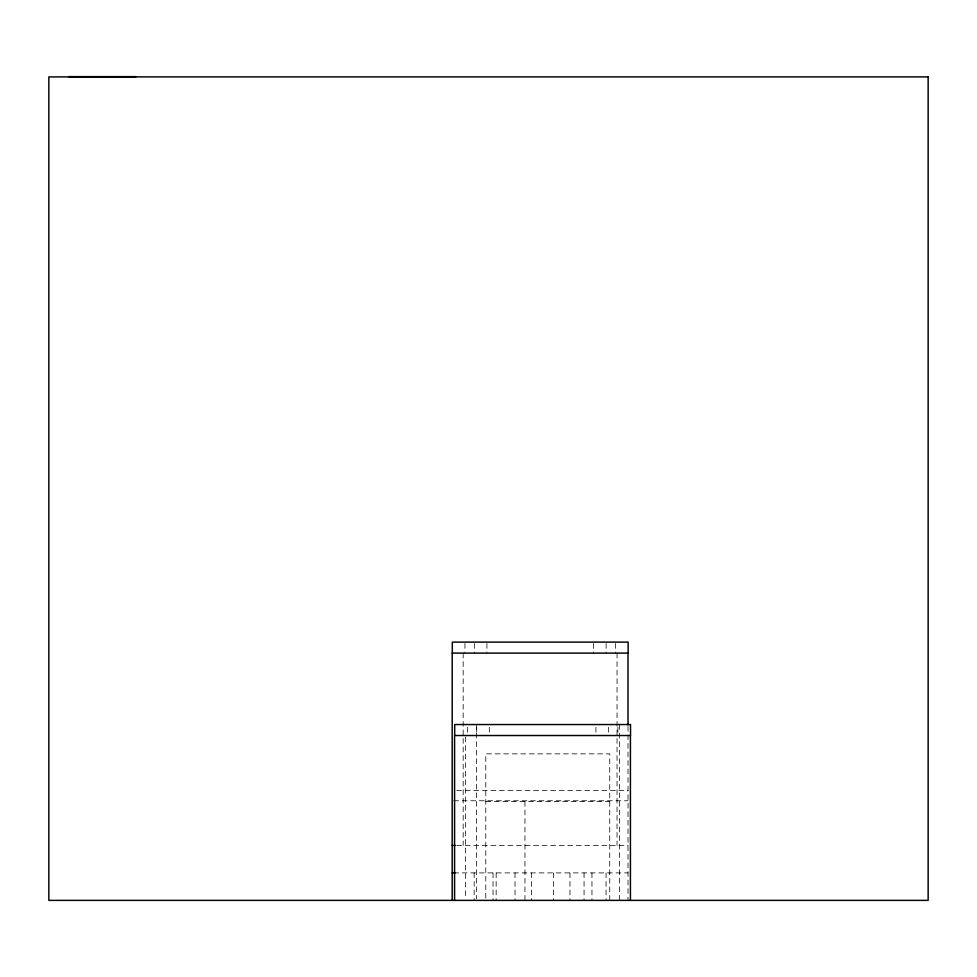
<?xml version="1.0" encoding="UTF-8"?>
<svg xmlns="http://www.w3.org/2000/svg" width="977" height="977" viewBox="0 0 977 977"><rect width="100%" height="100%" fill="white"/><g stroke="black" fill="none" stroke-linecap="round" stroke-linejoin="round"><path stroke-width="0.73" stroke-dasharray="4.88 3.66" d="M456.735 790.478L628.016 790.478M453.694 800.761L628.016 800.761M485.789 801.47L609.746 801.47M456.735 845.423L628.016 845.423M453.694 872.901L628.016 872.901M628.016 726.363L628.016 900.379M619.43 724.543L619.43 900.379M617.891 727.279L617.891 735.522M617.037 653.1L617.037 845.423M615.498 643.489L615.498 653.1M609.746 900.379L609.746 753.865L485.789 753.865L485.789 900.379M608.512 727.279L608.512 735.522M606.119 643.489L606.119 653.1M606.045 872.901L606.045 900.379M595.909 727.279L595.909 735.522M593.515 643.489L593.515 653.1M591.952 872.901L591.952 900.379M584.063 872.901L584.063 900.379M569.97 872.901L569.97 900.379M553.483 872.901L553.483 900.379M531.512 872.901L531.512 900.379M524.954 801.47L524.954 900.379M515.026 872.901L515.026 900.379M496.145 872.901L496.145 900.379M493.043 872.901L493.043 900.379M489.306 727.279L489.306 735.522M486.912 643.489L486.912 653.1M476.703 727.279L476.703 735.522M476.556 724.543L476.556 898.852M474.309 643.489L474.309 653.1M474.163 872.901L474.163 900.379M467.336 727.279L467.336 735.522M465.565 737.049L465.565 898.852M464.93 643.489L464.93 653.1M463.171 653.1L463.171 845.423"/><path stroke-width="1.47" d="M68.622 76.621L135.925 76.621M454.696 735.522L454.696 724.543L630.531 724.543L630.531 735.522L454.574 735.522L454.574 900.379M452.18 845.423L455.221 845.423M452.18 872.901L455.221 872.901M630.421 735.522L630.421 900.379M628.016 653.1L628.016 724.849M452.302 653.1L452.302 642.109L628.138 642.109L628.138 653.1L452.18 653.1L452.18 900.379M928.15 76.902L48.85 76.902L48.85 900.379L928.15 900.379L928.15 76.902"/></g></svg>
